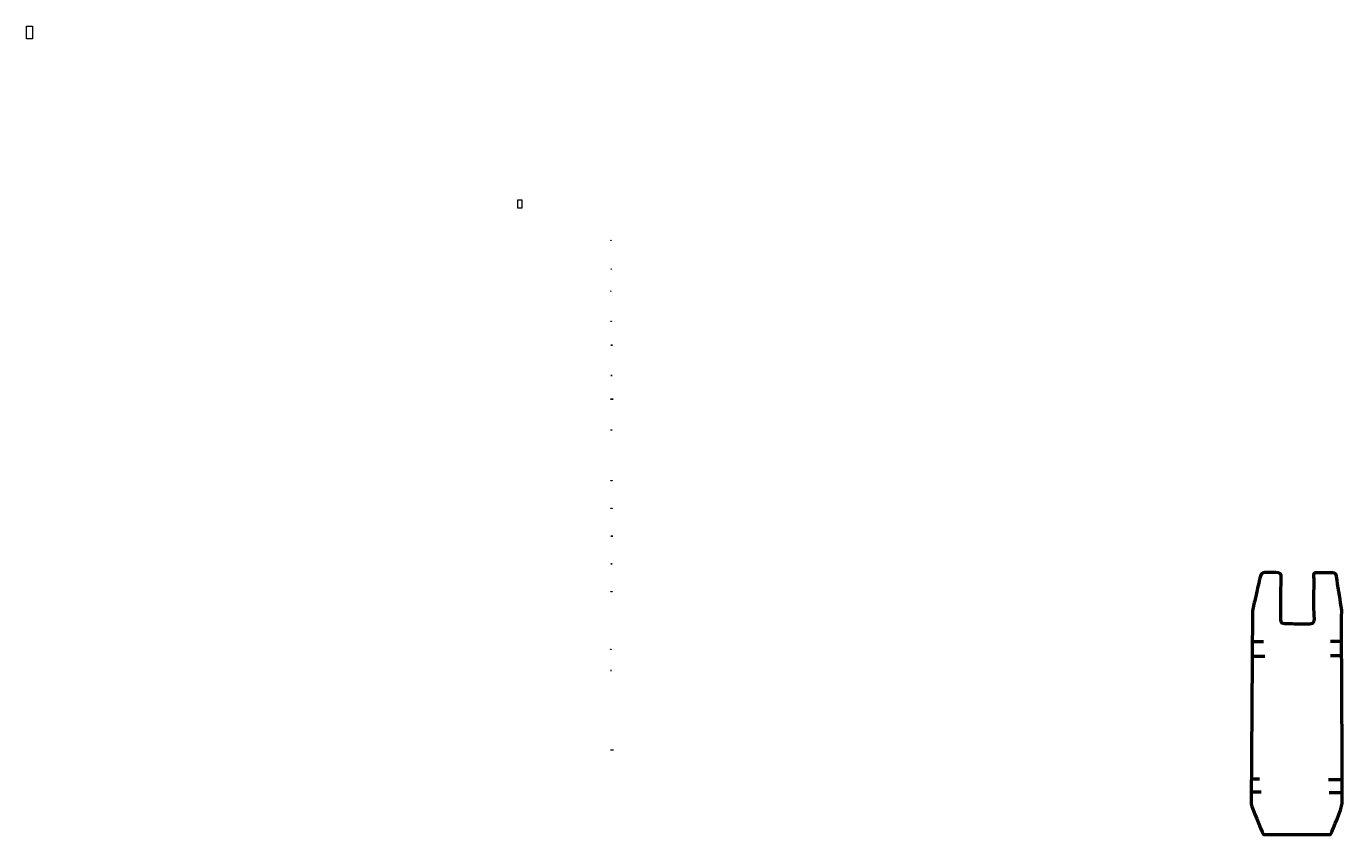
# Model space of a CAD drawing. Header units: millimetres. Extents: x -846 to 1897, y -276 to 1408.
import ezdxf

# ---------------------------------------------------------------- set-up
doc = ezdxf.new("R2010")
doc.units = ezdxf.units.MM
doc.header["$MEASUREMENT"] = 0
doc.header["$XCLIPFRAME"] = 0
doc.layers.add('layer 1', color=7, linetype='Continuous', plot=False)
doc.layers.add('layer 2', color=7, linetype='Continuous')
doc.layers.add('layer 3', color=7, linetype='Continuous')
picture_1 = doc.add_image_def('image1.jpg', size_in_pixel=(45983, 89630))
picture_2 = doc.add_image_def('image2.jpg', size_in_pixel=(16160, 2324))
picture_3 = doc.add_image_def('image3.jpg', size_in_pixel=(15853, 2324))
picture_4 = doc.add_image_def('image4.jpg', size_in_pixel=(21947, 2324))
picture_5 = doc.add_image_def('image5.jpg', size_in_pixel=(16400, 2354))
picture_6 = doc.add_image_def('image6.jpg', size_in_pixel=(16659, 2354))
picture_7 = doc.add_image_def('image7.jpg', size_in_pixel=(11915, 1719))
picture_8 = doc.add_image_def('image8.jpg', size_in_pixel=(27768, 2395))
picture_9 = doc.add_image_def('image9.jpg', size_in_pixel=(16157, 1851))
picture_10 = doc.add_image_def('image10.jpg', size_in_pixel=(21444, 2382))
picture_11 = doc.add_image_def('image11.jpg', size_in_pixel=(7948, 1879))
picture_12 = doc.add_image_def('image12.jpg', size_in_pixel=(5230, 2367))
picture_13 = doc.add_image_def('image13.jpg', size_in_pixel=(9087, 1374))
picture_14 = doc.add_image_def('image14.jpg', size_in_pixel=(6372, 1851))
picture_15 = doc.add_image_def('image15.jpg', size_in_pixel=(5551, 1374))
picture_16 = doc.add_image_def('image16.jpg', size_in_pixel=(10464, 1889))
picture_17 = doc.add_image_def('image17.jpg', size_in_pixel=(26991, 2311))
picture_18 = doc.add_image_def('image18.jpg', size_in_pixel=(65370, 136225))

msp = doc.modelspace()

# ---------------------------------------------------------------- linework, layer by layer
at = {"layer": 'layer 2', "color": 242, "lineweight": 158}
msp.add_open_spline([(1768.6, 252.1), (1768, 233.2), (1768.3, 213.1), (1768.1, 194), (1768.1, 194), (1768.1, 190.1), (1768.1, 186.1), (1768.1, 182.1), (1768.1, 182.1), (1768, 178), (1766.7, 166.8), (1770.4, 164.6), (1770.4, 164.6), (1773.6, 162.9), (1798.7, 163.2), (1803.5, 163.1), (1803.5, 163.1), (1810, 163), (1829.2, 161.2), (1833.9, 164.4), (1833.9, 164.4), (1838.9, 167.8), (1836.6, 180.5), (1836.4, 186.3), (1836.4, 186.3), (1836, 209.7), (1836.6, 233), (1836.4, 256.4), (1836.4, 256.4), (1836, 272.4), (1834.6, 269.8), (1854, 269.5), (1854, 269.5), (1858.7, 269.4), (1877, 269.9), (1879.9, 268.9), (1879.9, 268.9), (1884.8, 267.3), (1884.5, 258.9), (1885.1, 254.2), (1885.1, 254.2), (1887.9, 233.5), (1892.2, 212.5), (1894.9, 191.7), (1894.9, 191.7), (1894.9, 191.4), (1894.9, 191.1), (1894.9, 190.8), (1894.9, 190.8), (1893.7, 137.1), (1896.8, -204.1), (1895.9, -210.5), (1895.9, -210.5), (1894, -223.7), (1877.4, -262.5), (1871.7, -275.6), (1871.7, -275.6), (1871.7, -275.6), (1732, -275.4), (1732, -275.4), (1732, -275.4), (1726.4, -263.6), (1708, -222), (1706.4, -211.5), (1706.4, -211.5), (1706.4, -211.5), (1708.7, 190.2), (1708.7, 190.2), (1708.7, 190.2), (1710.8, 199.6), (1713, 208.9), (1715.1, 218.2), (1715.1, 218.2), (1718.2, 231.6), (1721.2, 244.8), (1724, 258.3), (1724, 258.3), (1727, 272.6), (1733.6, 270.1), (1746.3, 270.1), (1746.3, 270.1), (1751.6, 270.1), (1763.8, 271.3), (1767.1, 267.6), (1767.1, 267.6), (1769.9, 264.5), (1768.8, 256.2), (1768.6, 252.1)], degree=3, knots=[0, 0, 0, 0, 0.043478, 0.043478, 0.043478, 0.043478, 0.086957, 0.086957, 0.086957, 0.086957, 0.130435, 0.130435, 0.130435, 0.130435, 0.173913, 0.173913, 0.173913, 0.173913, 0.217391, 0.217391, 0.217391, 0.217391, 0.26087, 0.26087, 0.26087, 0.26087, 0.304348, 0.304348, 0.304348, 0.304348, 0.347826, 0.347826, 0.347826, 0.347826, 0.391304, 0.391304, 0.391304, 0.391304, 0.434783, 0.434783, 0.434783, 0.434783, 0.478261, 0.478261, 0.478261, 0.478261, 0.521739, 0.521739, 0.521739, 0.521739, 0.565217, 0.565217, 0.565217, 0.565217, 0.608696, 0.608696, 0.608696, 0.608696, 0.652174, 0.652174, 0.652174, 0.652174, 0.695652, 0.695652, 0.695652, 0.695652, 0.73913, 0.73913, 0.73913, 0.73913, 0.782609, 0.782609, 0.782609, 0.782609, 0.826087, 0.826087, 0.826087, 0.826087, 0.869565, 0.869565, 0.869565, 0.869565, 0.913043, 0.913043, 0.913043, 0.913043, 1, 1, 1, 1], dxfattribs=at)
at = {"layer": 'layer 3', "color": 142, "lineweight": 158}
for points in [[(1708.4, 127), (1708.4, 127), (1732, 127), (1732, 127)], [(1893.8, 126.4), (1893.8, 126.4), (1871.7, 126.6), (1871.7, 126.6)], [(1708.6, 96.4), (1708.6, 96.4), (1734.9, 96.2), (1734.9, 96.2)], [(1893.1, 96.8), (1893.1, 96.8), (1871.4, 96.8), (1871.4, 96.8)], [(1707.4, -159.4), (1707.4, -159.4), (1723.8, -159.3), (1723.8, -159.3)], [(1893.8, -161.5), (1893.1, -161.5), (1867.3, -161.1), (1867.3, -161.1)], [(1707.2, -186.4), (1707.2, -186.4), (1727, -186.4), (1727, -186.4)], [(1894.6, -188.5), (1894.6, -188.5), (1868.7, -188.5), (1868.7, -188.5)]]:
    msp.add_open_spline(points, degree=3, dxfattribs=at)

# ---------------------------------------------------------------- pictures from other files: only their frames are drawn
at = {"layer": 'layer 1', "color": 0}
image = msp.add_image(picture_18, insert=(-834.2, -490.8), size_in_units=(907.9, 1892), dxfattribs=at)
image.set_boundary_path([(-834, -491), (74, 1401)])
image.dxf.flags = 3
image = msp.add_image(picture_1, insert=(175.6, -200.9), size_in_units=(638.7, 1244.9), dxfattribs=at)
image.set_boundary_path([(176, -201), (814, 1044)])
image.dxf.flags = 3
image = msp.add_image(picture_14, insert=(366.6, 949.8), size_in_units=(88.5, 25.7), dxfattribs=at)
image.set_boundary_path([(367, 950), (455, 976)])
image.dxf.flags = 3
image = msp.add_image(picture_13, insert=(366.6, 895.8), size_in_units=(126.2, 19.1), dxfattribs=at)
image.set_boundary_path([(367, 896), (493, 915)])
image.dxf.flags = 3
image = msp.add_image(picture_12, insert=(366.5, 835.3), size_in_units=(72.6, 32.9), dxfattribs=at)
image.set_boundary_path([(367, 835), (439, 868)])
image.dxf.flags = 3
image = msp.add_image(picture_11, insert=(366.6, 778.3), size_in_units=(110.4, 26.1), dxfattribs=at)
image.set_boundary_path([(367, 778), (477, 804)])
image.dxf.flags = 3
image = msp.add_image(picture_10, insert=(366.6, 721), size_in_units=(297.8, 33.1), dxfattribs=at)
image.set_boundary_path([(367, 721), (664, 754)])
image.dxf.flags = 3
image = msp.add_image(picture_9, insert=(366.6, 664.3), size_in_units=(224.4, 25.7), dxfattribs=at)
image.set_boundary_path([(367, 664), (591, 690)])
image.dxf.flags = 3
image = msp.add_image(picture_8, insert=(366.5, 606.7), size_in_units=(385.7, 33.3), dxfattribs=at)
image.set_boundary_path([(367, 607), (752, 640)])
image.dxf.flags = 3
image = msp.add_image(picture_7, insert=(366.6, 551), size_in_units=(165.5, 23.9), dxfattribs=at)
image.set_boundary_path([(367, 551), (532, 575)])
image.dxf.flags = 3
image = msp.add_image(picture_2, insert=(366.6, 435.8), size_in_units=(224.4, 32.3), dxfattribs=at)
image.set_boundary_path([(367, 436), (591, 468)])
image.dxf.flags = 3
image = msp.add_image(picture_3, insert=(366.6, 377.1), size_in_units=(220.2, 32.3), dxfattribs=at)
image.set_boundary_path([(367, 377), (587, 410)])
image.dxf.flags = 3
image = msp.add_image(picture_4, insert=(366.6, 318.4), size_in_units=(304.8, 32.3), dxfattribs=at)
image.set_boundary_path([(367, 318), (671, 350)])
image.dxf.flags = 3
image = msp.add_image(picture_5, insert=(366.6, 259.5), size_in_units=(227.8, 32.7), dxfattribs=at)
image.set_boundary_path([(367, 260), (594, 292)])
image.dxf.flags = 3
image = msp.add_image(picture_6, insert=(366.6, 200.8), size_in_units=(231.4, 32.7), dxfattribs=at)
image.set_boundary_path([(367, 201), (598, 234)])
image.dxf.flags = 3
image = msp.add_image(picture_15, insert=(366.5, 92.6), size_in_units=(77.1, 19.1), dxfattribs=at)
image.set_boundary_path([(367, 93), (444, 112)])
image.dxf.flags = 3
image = msp.add_image(picture_16, insert=(366.5, 40.7), size_in_units=(145.3, 26.2), dxfattribs=at)
image.set_boundary_path([(367, 41), (512, 67)])
image.dxf.flags = 3
image = msp.add_image(picture_17, insert=(366.7, -132.9), size_in_units=(374.9, 32.1), dxfattribs=at)
image.set_boundary_path([(367, -133), (742, -101)])
image.dxf.flags = 3

doc.saveas('drawing.dxf')
